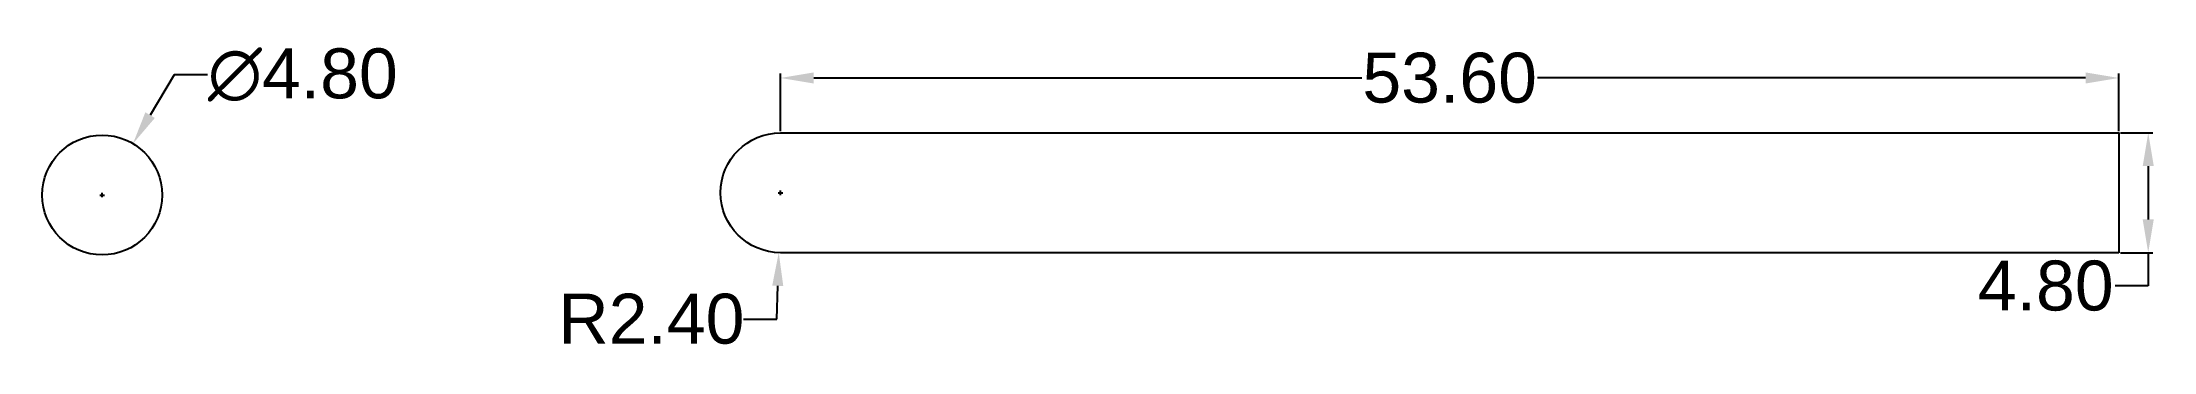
# Model space of a CAD drawing. Header units: centimetres. Extents: x 27 to 111.6, y 34.2 to 46.6.
import ezdxf

# ---------------------------------------------------------------- set-up
doc = ezdxf.new("R2010")
doc.units = ezdxf.units.CM
doc.header["$MEASUREMENT"] = 0
for name, color, linetype, lineweight in [('cotari', 50, 'Continuous', 30), ('vedere lateral', 30, 'Continuous', 25), ('vedere_fata', 130, 'Continuous', 25)]:
    doc.layers.add(name, color=color, linetype=linetype, lineweight=lineweight)
doc.styles.get("Standard").update_dxf_attribs({"font": 'arial.ttf'})
doc.dimstyles.get("Standard").update_dxf_attribs({"dimtxt": 2, "dimasz": 1.33, "dimexe": 0.18, "dimexo": 0.0625, "dimgap": 0.14, "dimtad": 0, "dimtih": 1, "dimtoh": 1, "dimzin": 0, "dimdsep": 46, "dimtxsty": 'Standard', "dimcen": 0.09, "dimadec": 0, "dimazin": 0, "dimtfac": 1, "dimtofl": 0, "dimtmove": 0, "dimatfit": 3, "dimfxl": 1, "dimtolj": 1, "dimtzin": 0, "dimarcsym": 0})

# ---------------------------------------------------------------- blocks, each defined once
blk = doc.blocks.new('*D10')
at = {"layer": 'cotari', "color": 0, "lineweight": -2, "transparency": 16777216}
for p, q in [((32.322, 45.335), (31.357, 43.727)), ((33.652, 45.335), (32.322, 45.335)), ((29.437, 40.438), (29.437, 40.618)), ((29.347, 40.528), (29.527, 40.528))]:
    blk.add_line(p, q, dxfattribs=at)
at = {"layer": 'cotari', "color": 0, "transparency": 16777216}
blk.add_solid([(31.167, 43.841), (31.547, 43.612), (30.672, 42.586)], dxfattribs=at)
at = {"layer": 'Defpoints', "color": 0, "transparency": 16777216}
for p in [(30.672, 42.586), (28.202, 38.471)]:
    blk.add_point(p, dxfattribs=at)
at = {"layer": 'cotari', "color": 0, "transparency": 16777216, "insert": (37.475, 45.335), "char_height": 2, "attachment_point": 5}
blk.add_mtext('\\A1;∅4.80', dxfattribs=at)
blk = doc.blocks.new('*D11')
at = {"layer": 'cotari', "color": 0, "lineweight": -2, "transparency": 16777216}
for p, q in [((56.516, 40.618), (56.696, 40.618)), ((56.606, 40.528), (56.606, 40.708)), ((56.455, 35.561), (56.495, 36.89)), ((55.125, 35.561), (56.455, 35.561))]:
    blk.add_line(p, q, dxfattribs=at)
at = {"layer": 'cotari', "color": 0, "transparency": 16777216}
blk.add_solid([(56.274, 36.897), (56.717, 36.883), (56.535, 38.219)], dxfattribs=at)
at = {"layer": 'Defpoints', "color": 0, "transparency": 16777216}
for p in [(56.606, 40.618), (56.535, 38.219)]:
    blk.add_point(p, dxfattribs=at)
at = {"layer": 'cotari', "color": 0, "transparency": 16777216, "insert": (51.434, 35.561), "char_height": 2, "attachment_point": 5}
blk.add_mtext('\\A1;R2.40', dxfattribs=at)
blk = doc.blocks.new('*D12')
at = {"layer": 'cotari', "color": 0, "lineweight": -2, "transparency": 16777216}
for p, q in [((56.606, 43.081), (56.606, 45.395)), ((57.936, 45.215), (79.895, 45.215)), ((108.876, 45.215), (86.918, 45.215)), ((110.206, 43.081), (110.206, 45.395))]:
    blk.add_line(p, q, dxfattribs=at)
at = {"layer": 'cotari', "color": 0, "transparency": 16777216}
for points in [[(57.936, 45.437), (57.936, 44.993), (56.606, 45.215)], [(108.876, 45.437), (108.876, 44.993), (110.206, 45.215)]]:
    blk.add_solid(points, dxfattribs=at)
at = {"layer": 'Defpoints', "color": 0, "transparency": 16777216}
for p in [(110.206, 45.215), (56.606, 43.018), (110.206, 43.018)]:
    blk.add_point(p, dxfattribs=at)
at = {"layer": 'cotari', "color": 0, "transparency": 16777216, "insert": (83.406, 45.215), "char_height": 2, "attachment_point": 5}
blk.add_mtext('\\A1;53.60', dxfattribs=at)
blk = doc.blocks.new('*D13')
at = {"layer": 'cotari', "color": 0, "lineweight": -2, "transparency": 16777216}
for p, q in [((110.269, 43.018), (111.565, 43.018)), ((111.385, 41.688), (111.385, 39.548)), ((110.269, 38.218), (111.565, 38.218)), ((111.385, 38.218), (111.385, 36.888)), ((111.385, 36.888), (110.055, 36.888))]:
    blk.add_line(p, q, dxfattribs=at)
at = {"layer": 'cotari', "color": 0, "transparency": 16777216}
for points in [[(111.163, 41.688), (111.607, 41.688), (111.385, 43.018)], [(111.163, 39.548), (111.607, 39.548), (111.385, 38.218)]]:
    blk.add_solid(points, dxfattribs=at)
at = {"layer": 'Defpoints', "color": 0, "transparency": 16777216}
for p in [(110.206, 43.018), (110.206, 38.218), (111.385, 38.218)]:
    blk.add_point(p, dxfattribs=at)
at = {"layer": 'cotari', "color": 0, "transparency": 16777216, "insert": (107.28, 36.888), "char_height": 2, "attachment_point": 5}
blk.add_mtext('\\A1;4.80', dxfattribs=at)

msp = doc.modelspace()

# ---------------------------------------------------------------- linework, layer by layer
at = {"layer": 'vedere lateral'}
msp.add_circle((29.437, 40.528), 2.4, dxfattribs=at)
at = {"layer": 'vedere_fata'}
msp.add_lwpolyline([(110.206, 38.218), (56.606, 38.218, -1), (56.606, 43.018), (110.206, 43.018)], format="xyb", close=True, dxfattribs=at)

# ---------------------------------------------------------------- dimensions: what is measured, and where the dimension line sits
at = {"layer": 'cotari'}
dim = msp.add_diameter_dim_2p(p1=(28.202, 38.471), p2=(30.672, 42.586), dimstyle='Standard', dxfattribs=at)
dim.commit()
dim.dimension.update_dxf_attribs({"geometry": '*D10', "text_midpoint": (37.475, 45.335), "dimtype": 163})
dim = msp.add_linear_dim(base=(110.206, 45.215), p1=(56.606, 43.018), p2=(110.206, 43.018), dimstyle='Standard', dxfattribs=at)
dim.commit()
dim.dimension.update_dxf_attribs({"geometry": '*D12', "text_midpoint": (83.406, 45.215)})
dim = msp.add_linear_dim(base=(111.385, 38.218), p1=(110.206, 43.018), p2=(110.206, 38.218), angle=90, dimstyle='Standard', dxfattribs=at)
dim.commit()
dim.dimension.update_dxf_attribs({"geometry": '*D13', "text_midpoint": (107.28, 36.888)})
dim = msp.add_radius_dim(center=(56.606, 40.618), mpoint=(56.535, 38.219), dimstyle='Standard', dxfattribs=at)
dim.commit()
dim.dimension.update_dxf_attribs({"geometry": '*D11', "text_midpoint": (51.434, 35.561)})

doc.saveas('drawing.dxf')
